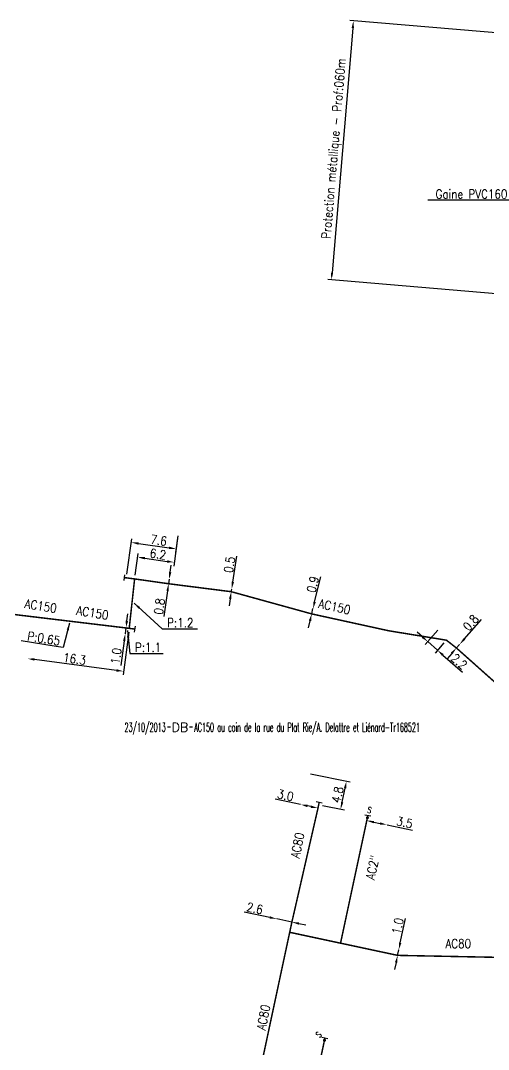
# Model space of a CAD drawing. Header units: millimetres. Extents: x 113011 to 114001, y 124000 to 125001.
# Drawn here: x 113492.8 to 113571.5, y 124184.7 to 124357.7 of the extents above; entities that cross this region are included whole.
import ezdxf
from ezdxf.enums import TextEntityAlignment as Align

# ---------------------------------------------------------------- set-up
doc = ezdxf.new("R2010")
doc.units = ezdxf.units.MM
doc.header["$PDMODE"] = 34
doc.linetypes.add('L_25_AP', pattern=[2000, 1000, 1000])
doc.layers.get('0').update_dxf_attribs({"linetype": 'CONTINUOUS'})
doc.layers.get('Defpoints').update_dxf_attribs({"linetype": 'CONTINUOUS'})
for name, color, linetype in [('L_150', 1, 'CONTINUOUS'), ('L_300', 7, 'CONTINUOUS'), ('L_340', 7, 'CONTINUOUS'), ('L_400', 7, 'CONTINUOUS'), ('L_420', 7, 'CONTINUOUS'), ('L_910', 7, 'CONTINUOUS')]:
    doc.layers.add(name, color=color, linetype=linetype)
doc.styles.add('G_ROMANS', font='ROMANS.SHX', dxfattribs={"width": 0.75})
doc.styles.get("Standard").update_dxf_attribs({"font": 'romans.shx', "width": 0.85})
doc.dimstyles.get("Standard").update_dxf_attribs({"dimtxt": 1.5, "dimasz": 1.2, "dimexe": 0.625, "dimexo": 0.625, "dimgap": 0.25, "dimtad": 1, "dimdec": 1, "dimzin": 0, "dimdsep": 46, "dimtxsty": 'Standard', "dimcen": -0.5, "dimadec": 0, "dimazin": 0, "dimtfac": 1, "dimtdec": 1, "dimtmove": 0, "dimatfit": 3, "dimfxl": 0, "dimtolj": 1, "dimtzin": 0, "dimarcsym": 0})

# ---------------------------------------------------------------- blocks, each defined once
blk = doc.blocks.new('L_340_07')
at = {"color": 0, "linetype": 'Continuous', "const_width": 0.25, "flags": 128}
blk.add_lwpolyline([(0, 0), (0.35, 0)], dxfattribs=at)
at = {"color": 0, "linetype": 'Continuous', "flags": 128}
blk.add_lwpolyline([(0.35, -0.5), (0.35, 0.5)], dxfattribs=at)
at = {"color": 0, "linetype": 'Continuous', "width": 0.75, "flags": 3}
for tag, p in [('DEF_LEG', (0.72, -3.47)), ('DEF_COUP', (0.72, -5.97)), ('DEF_TYPE', (0.72, -8.47))]:
    blk.add_attdef(tag, text='', height=1.2, dxfattribs=at).set_placement(p, align=Align.MIDDLE)
blk = doc.blocks.new('*D21')
at = {"layer": 'Defpoints', "color": 0, "linetype": 'Continuous', "transparency": 16777216}
for p in [(113535.91, 124206.65), (113535.91, 124206.65), (113538.46, 124206.12)]:
    blk.add_point(p, dxfattribs=at)
at = {"layer": 'L_150', "color": 0, "linetype": 'Continuous', "lineweight": -2, "transparency": 16777216}
for p, q in [((113534.74, 124206.89), (113530.46, 124207.78)), ((113538.46, 124206.12), (113535.91, 124206.65)), ((113539.63, 124205.87), (113540.81, 124205.63))]:
    blk.add_line(p, q, dxfattribs=at)
at = {"layer": 'L_150', "color": 0, "linetype": 'Continuous', "transparency": 16777216}
for points in [[(113534.78, 124207.09), (113534.7, 124206.69), (113535.91, 124206.65)], [(113539.68, 124206.07), (113539.59, 124205.68), (113538.46, 124206.12)]]:
    blk.add_solid(points, dxfattribs=at)
at = {"layer": 'L_150', "color": 0, "linetype": 'Continuous', "transparency": 16777216, "insert": (113532.22, 124208.44), "char_height": 1.5, "attachment_point": 5, "rotation": 348.2456}
blk.add_mtext('\\A1;2.6', dxfattribs=at)
blk = doc.blocks.new('*D22')
at = {"layer": 'Defpoints', "color": 0, "linetype": 'Continuous', "transparency": 16777216}
for p in [(113539.91, 124225.88), (113539.91, 124225.88), (113542.85, 124225.27)]:
    blk.add_point(p, dxfattribs=at)
at = {"layer": 'L_150', "color": 0, "linetype": 'Continuous', "lineweight": -2, "transparency": 16777216}
for p, q in [((113539.91, 124225.88), (113535.63, 124226.76)), ((113541.67, 124225.52), (113541.08, 124225.64))]:
    blk.add_line(p, q, dxfattribs=at)
at = {"layer": 'L_150', "color": 0, "linetype": 'Continuous', "transparency": 16777216}
for points in [[(113541.12, 124225.83), (113541.04, 124225.44), (113539.91, 124225.88)], [(113541.71, 124225.71), (113541.63, 124225.32), (113542.85, 124225.27)]]:
    blk.add_solid(points, dxfattribs=at)
at = {"layer": 'L_150', "color": 0, "linetype": 'Continuous', "transparency": 16777216, "insert": (113537.38, 124227.42), "char_height": 1.5, "attachment_point": 5, "rotation": 348.3427}
blk.add_mtext('\\A1;3.0', dxfattribs=at)
blk = doc.blocks.new('*D23')
at = {"layer": 'Defpoints', "color": 0, "linetype": 'Continuous', "transparency": 16777216}
for p in [(113541, 124231.16), (113547.64, 124229.79), (113542.97, 124225.86)]:
    blk.add_point(p, dxfattribs=at)
at = {"layer": 'L_340', "color": 0, "linetype": 'Continuous', "lineweight": -2, "transparency": 16777216}
for p, q in [((113541.61, 124231.04), (113548.25, 124229.67)), ((113546.91, 124226.27), (113547.4, 124228.62)), ((113543.58, 124225.73), (113547.28, 124224.97))]:
    blk.add_line(p, q, dxfattribs=at)
at = {"layer": 'L_340', "color": 0, "linetype": 'Continuous', "transparency": 16777216}
for points in [[(113547.2, 124228.66), (113547.59, 124228.58), (113547.64, 124229.79)], [(113546.71, 124226.31), (113547.11, 124226.23), (113546.67, 124225.09)]]:
    blk.add_solid(points, dxfattribs=at)
at = {"layer": 'L_340', "color": 0, "linetype": 'Continuous', "transparency": 16777216, "insert": (113546.15, 124227.52), "char_height": 1.5, "attachment_point": 5, "rotation": 78.3427}
blk.add_mtext('\\A1;4.8', dxfattribs=at)
blk = doc.blocks.new('*D24')
at = {"layer": 'Defpoints', "color": 0, "linetype": 'Continuous', "transparency": 16777216}
for p in [(113551.05, 124223.16), (113554.48, 124222.46), (113554.48, 124222.46)]:
    blk.add_point(p, dxfattribs=at)
at = {"layer": 'L_150', "color": 0, "linetype": 'Continuous', "lineweight": -2, "transparency": 16777216}
for p, q in [((113552.23, 124222.92), (113553.3, 124222.7)), ((113554.48, 124222.46), (113558.76, 124221.57))]:
    blk.add_line(p, q, dxfattribs=at)
at = {"layer": 'L_150', "color": 0, "linetype": 'Continuous', "transparency": 16777216}
for points in [[(113552.27, 124223.12), (113552.19, 124222.73), (113551.05, 124223.16)], [(113553.34, 124222.89), (113553.26, 124222.5), (113554.48, 124222.46)]]:
    blk.add_solid(points, dxfattribs=at)
at = {"layer": 'L_150', "color": 0, "linetype": 'Continuous', "transparency": 16777216, "insert": (113557.41, 124222.87), "char_height": 1.5, "attachment_point": 5, "rotation": 348.3311}
blk.add_mtext('\\A1;3.5', dxfattribs=at)
blk = doc.blocks.new('*D25')
at = {"layer": 'Defpoints', "color": 0, "linetype": 'Continuous', "transparency": 16777216}
for p in [(113556.43, 124201.45), (113556.43, 124201.45), (113556.24, 124200.52)]:
    blk.add_point(p, dxfattribs=at)
at = {"layer": 'L_150', "color": 0, "linetype": 'Continuous', "lineweight": -2, "transparency": 16777216}
for p, q in [((113556.68, 124202.62), (113557.54, 124206.72)), ((113556.24, 124200.52), (113556.43, 124201.45)), ((113555.99, 124199.34), (113555.74, 124198.17))]:
    blk.add_line(p, q, dxfattribs=at)
at = {"layer": 'L_150', "color": 0, "linetype": 'Continuous', "transparency": 16777216}
for points in [[(113556.48, 124202.66), (113556.87, 124202.58), (113556.43, 124201.45)], [(113555.8, 124199.38), (113556.19, 124199.3), (113556.24, 124200.52)]]:
    blk.add_solid(points, dxfattribs=at)
at = {"layer": 'L_150', "color": 0, "linetype": 'Continuous', "transparency": 16777216, "insert": (113556.25, 124205.46), "char_height": 1.5, "attachment_point": 5, "rotation": 78.1704}
blk.add_mtext('\\A1;1.0', dxfattribs=at)
blk = doc.blocks.new('L_300_11')
at = {"color": 0, "linetype": 'Continuous', "const_width": 0.248, "flags": 128}
blk.add_lwpolyline([(-0.13, 0, 1), (0.13, 0, 1)], format="xyb", close=True, dxfattribs=at)
at = {"color": 0, "linetype": 'Continuous', "style": 'G_ROMANS', "width": 0.75}
blk.add_text('S', height=1, dxfattribs=at).set_placement((0, 1.35), align=Align.MIDDLE)
at = {"color": 0, "linetype": 'Continuous', "width": 0.75, "flags": 3}
for tag, p in [('DEF_LEG', (0, -5)), ('DEF_COUP', (0, -7.5)), ('DEF_TYPE', (0, -10))]:
    blk.add_attdef(tag, text='', height=1.2, dxfattribs=at).set_placement(p, align=Align.MIDDLE)
blk = doc.blocks.new('*D131')
at = {"layer": 'Defpoints', "color": 0, "linetype": 'Continuous', "transparency": 16777216}
for p in [(113542.01, 124258.8), (113542.01, 124258.8), (113541.79, 124257.92)]:
    blk.add_point(p, dxfattribs=at)
at = {"layer": 'L_150', "color": 0, "linetype": 'Continuous', "lineweight": -2, "transparency": 16777216}
for p, q in [((113542.29, 124259.96), (113543.33, 124264.15)), ((113541.79, 124257.92), (113542.01, 124258.8)), ((113541.5, 124256.76), (113541.21, 124255.59))]:
    blk.add_line(p, q, dxfattribs=at)
at = {"layer": 'L_150', "color": 0, "linetype": 'Continuous', "transparency": 16777216}
for points in [[(113542.1, 124260.01), (113542.49, 124259.91), (113542.01, 124258.8)], [(113541.31, 124256.81), (113541.7, 124256.71), (113541.79, 124257.92)]]:
    blk.add_solid(points, dxfattribs=at)
at = {"layer": 'L_150', "color": 0, "linetype": 'Continuous', "transparency": 16777216, "insert": (113541.98, 124262.88), "char_height": 1.5, "attachment_point": 5, "rotation": 76.119}
blk.add_mtext('\\A1;0.9', dxfattribs=at)
blk = doc.blocks.new('*D132')
at = {"layer": 'Defpoints', "color": 0, "linetype": 'Continuous', "transparency": 16777216}
for p in [(113563.42, 124255.65), (113561.31, 124253.26), (113564.45, 124253.5)]:
    blk.add_point(p, dxfattribs=at)
at = {"layer": 'L_150', "color": 0, "linetype": 'Continuous', "lineweight": -2, "transparency": 16777216}
for p, q in [((113560.41, 124254.05), (113559.51, 124254.84)), ((113563, 124255.18), (113560.89, 124252.79)), ((113561.31, 124253.26), (113562.95, 124251.81)), ((113564.04, 124253.03), (113562.54, 124251.34)), ((113563.85, 124251.01), (113567.13, 124248.12))]:
    blk.add_line(p, q, dxfattribs=at)
at = {"layer": 'L_150', "color": 0, "linetype": 'Continuous', "transparency": 16777216}
for points in [[(113560.54, 124254.2), (113560.27, 124253.9), (113561.31, 124253.26)], [(113563.99, 124251.16), (113563.72, 124250.86), (113562.95, 124251.81)]]:
    blk.add_solid(points, dxfattribs=at)
at = {"layer": 'L_150', "color": 0, "linetype": 'Continuous', "transparency": 16777216, "insert": (113566.6, 124249.92), "char_height": 1.5, "attachment_point": 5, "rotation": 318.6112}
blk.add_mtext('\\A1;2.2', dxfattribs=at)
blk = doc.blocks.new('*D133')
at = {"layer": 'Defpoints', "color": 0, "linetype": 'Continuous', "transparency": 16777216}
for p in [(113566.66, 124252.79), (113566.66, 124252.79), (113566.13, 124252.19)]:
    blk.add_point(p, dxfattribs=at)
at = {"layer": 'L_150', "color": 0, "linetype": 'Continuous', "lineweight": -2, "transparency": 16777216}
for p, q in [((113567.46, 124253.69), (113570.35, 124256.97)), ((113566.13, 124252.19), (113566.66, 124252.79)), ((113565.34, 124251.29), (113564.55, 124250.39))]:
    blk.add_line(p, q, dxfattribs=at)
at = {"layer": 'L_150', "color": 0, "linetype": 'Continuous', "transparency": 16777216}
for points in [[(113567.31, 124253.82), (113567.61, 124253.56), (113566.66, 124252.79)], [(113565.19, 124251.42), (113565.49, 124251.16), (113566.13, 124252.19)]]:
    blk.add_solid(points, dxfattribs=at)
at = {"layer": 'L_150', "color": 0, "linetype": 'Continuous', "transparency": 16777216, "insert": (113568.55, 124256.44), "char_height": 1.5, "attachment_point": 5, "rotation": 48.6312}
blk.add_mtext('\\A1;0.8', dxfattribs=at)
blk = doc.blocks.new('*D136')
at = {"layer": 'Defpoints', "color": 0, "linetype": 'Continuous', "transparency": 16777216}
for p in [(113511.1, 124255.49), (113493.98, 124250.4), (113493.98, 124250.4)]:
    blk.add_point(p, dxfattribs=at)
at = {"layer": 'L_150', "color": 0, "linetype": 'Continuous', "lineweight": -2, "transparency": 16777216}
for p, q in [((113511.01, 124254.87), (113510.06, 124247.65)), ((113508.95, 124248.42), (113495.17, 124250.24))]:
    blk.add_line(p, q, dxfattribs=at)
at = {"layer": 'L_150', "color": 0, "linetype": 'Continuous', "transparency": 16777216}
for points in [[(113495.2, 124250.44), (113495.15, 124250.05), (113493.98, 124250.4)], [(113508.98, 124248.62), (113508.93, 124248.22), (113510.14, 124248.27)]]:
    blk.add_solid(points, dxfattribs=at)
at = {"layer": 'L_150', "color": 0, "linetype": 'Continuous', "transparency": 16777216, "insert": (113501.91, 124250.36), "char_height": 1.5, "attachment_point": 5, "rotation": 352.4728}
blk.add_mtext('\\A1;16.3', dxfattribs=at)
blk = doc.blocks.new('*D137')
at = {"layer": 'Defpoints', "color": 0, "linetype": 'Continuous', "transparency": 16777216}
for p in [(113510.42, 124254.57), (113510.42, 124254.57), (113510.55, 124255.56)]:
    blk.add_point(p, dxfattribs=at)
at = {"layer": 'L_150', "color": 0, "linetype": 'Continuous', "lineweight": -2, "transparency": 16777216}
for p, q in [((113510.71, 124256.75), (113510.88, 124257.93)), ((113510.55, 124255.56), (113510.42, 124254.57)), ((113510.25, 124253.38), (113509.69, 124249.23))]:
    blk.add_line(p, q, dxfattribs=at)
at = {"layer": 'L_150', "color": 0, "linetype": 'Continuous', "transparency": 16777216}
for points in [[(113510.52, 124256.77), (113510.91, 124256.72), (113510.55, 124255.56)], [(113510.06, 124253.4), (113510.45, 124253.35), (113510.42, 124254.57)]]:
    blk.add_solid(points, dxfattribs=at)
at = {"layer": 'L_150', "color": 0, "linetype": 'Continuous', "transparency": 16777216, "insert": (113508.9, 124250.84), "char_height": 1.5, "attachment_point": 5, "rotation": 82.2197}
blk.add_mtext('\\A1;1.0', dxfattribs=at)
blk = doc.blocks.new('*D138')
at = {"layer": 'Defpoints', "color": 0, "linetype": 'Continuous', "transparency": 16777216}
for p in [(113519.38, 124271.67), (113518.67, 124266.58), (113512.01, 124263.8)]:
    blk.add_point(p, dxfattribs=at)
at = {"layer": 'L_150', "color": 0, "linetype": 'Continuous', "lineweight": -2, "transparency": 16777216}
for p, q in [((113519.3, 124271.05), (113518.58, 124265.96)), ((113512.1, 124264.42), (113512.61, 124268.07)), ((113513.71, 124267.28), (113517.48, 124266.75))]:
    blk.add_line(p, q, dxfattribs=at)
at = {"layer": 'L_150', "color": 0, "linetype": 'Continuous', "transparency": 16777216}
for points in [[(113513.74, 124267.48), (113513.69, 124267.08), (113512.53, 124267.45)], [(113517.51, 124266.95), (113517.45, 124266.55), (113518.67, 124266.58)]]:
    blk.add_solid(points, dxfattribs=at)
at = {"layer": 'L_150', "color": 0, "linetype": 'Continuous', "transparency": 16777216, "insert": (113515.94, 124267.98), "char_height": 1.5, "attachment_point": 5, "rotation": 351.9689}
blk.add_mtext('\\A1;6.2', dxfattribs=at)
blk = doc.blocks.new('*D139')
at = {"layer": 'Defpoints', "color": 0, "linetype": 'Continuous', "transparency": 16777216}
for p in [(113517.83, 124263.73), (113517.83, 124263.73), (113517.72, 124262.99)]:
    blk.add_point(p, dxfattribs=at)
at = {"layer": 'L_150', "color": 0, "linetype": 'Continuous', "lineweight": -2, "transparency": 16777216}
for p, q in [((113517.99, 124264.92), (113518.16, 124266.11)), ((113517.83, 124263.73), (113517.72, 124262.99)), ((113517.56, 124261.8), (113516.95, 124257.47))]:
    blk.add_line(p, q, dxfattribs=at)
at = {"layer": 'L_150', "color": 0, "linetype": 'Continuous', "transparency": 16777216}
for points in [[(113517.79, 124264.95), (113518.19, 124264.89), (113517.83, 124263.73)], [(113517.36, 124261.83), (113517.75, 124261.77), (113517.72, 124262.99)]]:
    blk.add_solid(points, dxfattribs=at)
at = {"layer": 'L_150', "color": 0, "linetype": 'Continuous', "transparency": 16777216, "insert": (113516.18, 124259.18), "char_height": 1.5, "attachment_point": 5, "rotation": 82.06}
blk.add_mtext('\\A1;0.8', dxfattribs=at)
blk = doc.blocks.new('*D140')
at = {"layer": 'Defpoints', "color": 0, "linetype": 'Continuous', "transparency": 16777216}
for p in [(113528.27, 124261.65), (113528.34, 124262.1), (113528.34, 124262.1)]:
    blk.add_point(p, dxfattribs=at)
at = {"layer": 'L_150', "color": 0, "linetype": 'Continuous', "lineweight": -2, "transparency": 16777216}
for p, q in [((113528.53, 124263.28), (113529.2, 124267.6)), ((113528.27, 124261.65), (113528.34, 124262.1)), ((113528.09, 124260.47), (113527.9, 124259.28))]:
    blk.add_line(p, q, dxfattribs=at)
at = {"layer": 'L_150', "color": 0, "linetype": 'Continuous', "transparency": 16777216}
for points in [[(113528.33, 124263.32), (113528.72, 124263.25), (113528.34, 124262.1)], [(113527.89, 124260.5), (113528.29, 124260.44), (113528.27, 124261.65)]]:
    blk.add_solid(points, dxfattribs=at)
at = {"layer": 'L_150', "color": 0, "linetype": 'Continuous', "transparency": 16777216, "insert": (113527.97, 124266.19), "char_height": 1.5, "attachment_point": 5, "rotation": 81.1756}
blk.add_mtext('\\A1;0.5', dxfattribs=at)
blk = doc.blocks.new('*D143')
at = {"layer": 'Defpoints', "color": 0, "linetype": 'Continuous', "transparency": 16777216}
for p in [(113519.38, 124271.67), (113518.99, 124268.86), (113510.62, 124263.98)]:
    blk.add_point(p, dxfattribs=at)
at = {"layer": 'L_340', "color": 0, "linetype": 'Continuous', "lineweight": -2, "transparency": 16777216}
for p, q in [((113510.71, 124264.6), (113511.55, 124270.55)), ((113519.3, 124271.05), (113518.9, 124268.25)), ((113512.65, 124269.76), (113517.8, 124269.03))]:
    blk.add_line(p, q, dxfattribs=at)
at = {"layer": 'L_340', "color": 0, "linetype": 'Continuous', "transparency": 16777216}
for points in [[(113512.68, 124269.96), (113512.62, 124269.56), (113511.46, 124269.93)], [(113517.83, 124269.23), (113517.77, 124268.83), (113518.99, 124268.86)]]:
    blk.add_solid(points, dxfattribs=at)
at = {"layer": 'L_340', "color": 0, "linetype": 'Continuous', "transparency": 16777216, "insert": (113516.06, 124270.29), "char_height": 1.5, "attachment_point": 5, "rotation": 351.9689}
blk.add_mtext('\\A1;7.6', dxfattribs=at)
blk = doc.blocks.new('GIS_MODF')
at = {"color": 0, "linetype": 'Continuous', "flags": 128}
for points in [[(-2.18, -0.01), (-1.68, -0.01)], [(1.52, -0.01), (2.02, -0.01)]]:
    blk.add_lwpolyline(points, dxfattribs=at)
at = {"color": 0, "linetype": 'Continuous', "width": 0.5}
blk.add_attdef('DATE', text='', height=1.5, dxfattribs=at).set_placement((-2.5, -0.8), align=Align.RIGHT)
at = {"color": 0, "linetype": 'Continuous', "width": 1.771291}
blk.add_attdef('USER', text='', height=1.5, dxfattribs=at).set_placement((-1.51, -0.8), (1.28, -0.8), align=Align.FIT)
at = {"color": 0, "linetype": 'Continuous', "width": 0.5}
blk.add_attdef('DESC', (2.29, -0.8), '', height=1.5, dxfattribs=at)
blk = doc.blocks.new('*D318')
at = {"layer": 'Defpoints', "color": 0, "linetype": 'Continuous', "transparency": 16777216}
for p in [(113582.84, 124354.71), (113545.11, 124314.05), (113580.82, 124311.02)]:
    blk.add_point(p, dxfattribs=at)
at = {"layer": 'L_420', "color": 0, "linetype": 'Continuous', "lineweight": -2, "transparency": 16777216}
for p, q in [((113582.21, 124354.77), (113548.18, 124357.65)), ((113548.7, 124356.4), (113545.21, 124315.25)), ((113580.19, 124311.08), (113544.48, 124314.11))]:
    blk.add_line(p, q, dxfattribs=at)
at = {"layer": 'L_420', "color": 0, "linetype": 'Continuous', "transparency": 16777216}
for points in [[(113548.5, 124356.42), (113548.9, 124356.39), (113548.8, 124357.6)], [(113545.01, 124315.27), (113545.41, 124315.23), (113545.11, 124314.05)]]:
    blk.add_solid(points, dxfattribs=at)
at = {"layer": 'L_420', "color": 0, "linetype": 'Continuous', "transparency": 16777216, "insert": (113545.72, 124336.11), "char_height": 1.5, "attachment_point": 5, "rotation": 85.153}
blk.add_mtext('\\A1;Protection métallique - Prof:060m', dxfattribs=at)

msp = doc.modelspace()

# ---------------------------------------------------------------- linework, layer by layer
at = {"layer": 'L_150', "linetype": 'L_25_AP', "flags": 128}
for points in [[(113416.21, 124274.09, 0.25, 0.25, 0), (113418.96, 124273.79, 0.25, 0.25, 0), (113422.63, 124273.23, 0.25, 0.25, 0), (113427.74, 124272.04, 0.25, 0.25, 0), (113435.46, 124270.33, 0.25, 0.25, 0), (113435.46, 124270.33, 0.25, 0.25, 0), (113461.26, 124263.67, 0.25, 0.25, 0), (113471.98, 124261.26, 0.25, 0.25, 0), (113471.98, 124261.26, 0.25, 0.25, 0), (113484.06, 124259.01, 0.25, 0.25, 0), (113492.31, 124257.75, 0.25, 0.25, 0), (113492.31, 124257.75, 0.25, 0.25, 0), (113492.31, 124257.75, 0.25, 0.25, 0), (113492.31, 124257.75, 0.25, 0.25, 0), (113510.55, 124255.56, 0.25, 0.25, 0), (113511.1, 124255.49, 0.25, 0.25, 0), (113511.73, 124255.41, 0, 0, 0)], [(113596.99, 124223.71, 0.25, 0.25, 0), (113596.04, 124224.56, 0.25, 0.25, 0), (113595.53, 124225.97, 0.25, 0.25, 0), (113590.01, 124230.94, 0.25, 0.25, 0), (113587.61, 124233.07, 0.25, 0.25, 0), (113566.13, 124252.19, 0.25, 0.25, 0), (113564.45, 124253.5, 0.25, 0.25, 0), (113554.76, 124255.08, 0.25, 0.25, 0), (113541.79, 124257.92, 0.25, 0.25, 0), (113528.27, 124261.65, 0.25, 0.25, 0), (113517.72, 124262.99, 0.25, 0.25, 0), (113512.01, 124263.8, 0.25, 0.25, 0), (113510.62, 124263.98, 0, 0, 0)]]:
    msp.add_lwpolyline(points, format="xyseb", dxfattribs=at)
at = {"layer": 'L_150', "linetype": 'L_25_AP', "const_width": 0.25, "flags": 128}
for points in [[(113512.01, 124263.8), (113511.1, 124255.49)], [(113515.4, 124098.37), (113516.41, 124103.1), (113532.63, 124178.88), (113538.09, 124204.4), (113538.46, 124206.12), (113542.85, 124225.27), (113542.97, 124225.86)], [(113551.16, 124223.65), (113551.05, 124223.16), (113546.64, 124202.57), (113546.64, 124202.57)], [(113594.8, 124199.84), (113591.54, 124199.82), (113556.24, 124200.52), (113546.64, 124202.57), (113538.09, 124204.4)], [(113543.94, 124186.25), (113541.96, 124176.94), (113541.96, 124176.94), (113540.87, 124171.8), (113523.23, 124088.86), (113521.09, 124078.79), (113520.69, 124076.93), (113520.69, 124076.93)]]:
    msp.add_lwpolyline(points, dxfattribs=at)

# ---------------------------------------------------------------- block references
at = {"layer": 'L_300'}
for p, rotation in [((113551.16, 124223.65), 344.5253888309632), ((113543.94, 124186.25), 45.85284519195084)]:
    msp.add_blockref('L_300_11', p, dxfattribs=dict(at, rotation=rotation))
at = {"layer": 'L_340'}
for p, rotation in [((113510.62, 124263.98), 174.4254091243431), ((113511.73, 124255.41), 352.8171651386357), ((113542.97, 124225.86), 78.34271093284104), ((113551.16, 124223.65), 78.34271093284104), ((113543.94, 124186.25), 77.99478804782596)]:
    msp.add_blockref('L_340_07', p, dxfattribs=dict(at, rotation=rotation))
at = {"layer": 'L_910', "linetype": 'Continuous'}
ref = msp.add_blockref('GIS_MODF', (113519.74, 124238.92), dxfattribs=at)
ref.add_attrib('DATE', '23/10/2013', dxfattribs={"layer": '0', "color": 0, "linetype": 'Continuous', "height": 1.5, "width": 0.5}).set_placement((113517.24, 124238.12), align=Align.RIGHT)
ref.add_attrib('USER', 'DB', dxfattribs={"layer": '0', "color": 0, "linetype": 'Continuous', "height": 1.5, "width": 0.99919}).set_placement((113518.24, 124238.12), (113521.02, 124238.12), align=Align.FIT)
ref.add_attrib('DESC', 'AC150 au coin de la rue du Plat Rie/A. Delattre et Liénard-Tr168521', (113522.03, 124238.12), dxfattribs={"layer": '0', "color": 0, "linetype": 'Continuous', "height": 1.5, "width": 0.45})

# ---------------------------------------------------------------- texts
at = {"layer": 'L_150', "linetype": 'Continuous', "width": 0.85}
for s, rotation, p in [('AC150', 350.9031, (113493.43, 124258.94)), ('AC150', 347.6447, (113542.83, 124258.97)), ('AC150', 350.9031, (113502.15, 124257.79)), ('AC80', 78.7579, (113539.71, 124216.74)), ('AC2"', 77.9214, (113552.32, 124213.13)), ('AC80', 78.7579, (113533.99, 124187.82))]:
    msp.add_text(s, height=1.5, rotation=rotation, dxfattribs=at).set_placement(p)
msp.add_text('AC80', height=1.5, dxfattribs=at).set_placement((113564.28, 124201.75))
at = {"layer": 'L_150', "linetype": 'Continuous', "char_height": 1.5, "attachment_point": 7}
for s, insert in [('\\A1;P:1.2', (113517.48, 124255.68)), ('\\A1;P:1.1', (113512.06, 124251.54))]:
    msp.add_mtext(s, dxfattribs=dict(at, insert=insert))
at = {"layer": 'L_150', "linetype": 'Continuous', "insert": (113499.35, 124252.61), "char_height": 1.5, "attachment_point": 9, "rotation": 350.9031}
msp.add_mtext('\\A1;P:0.65', dxfattribs=at)
at = {"layer": 'L_400', "linetype": 'Continuous', "insert": (113574.71, 124327.74), "char_height": 1.5, "attachment_point": 9}
msp.add_mtext('\\A1;Gaine PVC160', dxfattribs=at)

# ---------------------------------------------------------------- dimensions: what is measured, and where the dimension line sits
at = {"layer": 'L_150', "linetype": 'Continuous'}
for base, p1, p2, angle, picture, middle in [((113518.67, 124266.58), (113512.01, 124263.8), (113519.38, 124271.67), 171.9689, '*D138', (113515.8, 124266.99)), ((113517.8252, 124263.7338), (113517.7216, 124262.991), (113517.8252, 124263.7338), 262.06, '*D139', (113517.171, 124259.0435)), ((113542.01, 124258.8), (113541.79, 124257.92), (113542.01, 124258.8), 256.119, '*D131', (113542.95, 124262.64)), ((113510.42, 124254.57), (113510.55, 124255.56), (113510.42, 124254.57), 82.2197, '*D137', (113509.89, 124250.71)), ((113493.98, 124250.4), (113511.1, 124255.49), (113493.98, 124250.4), 352.4728, '*D136', (113501.78, 124249.37)), ((113561.31, 124253.26), (113564.45, 124253.5), (113563.42, 124255.65), 318.6112, '*D132', (113565.94, 124249.17)), ((113539.91, 124225.88), (113542.85, 124225.27), (113539.91, 124225.88), 348.3427, '*D22', (113537.18, 124226.44))]:
    dim = msp.add_linear_dim(base=base, p1=p1, p2=p2, angle=angle, dimstyle='Standard', dxfattribs=at)
    dim.commit()
    dim.dimension.update_dxf_attribs({"geometry": picture, "text_midpoint": middle, "dimtype": 160})
for base, p1, p2, angle, picture, middle in [((113528.34, 124262.1), (113528.27, 124261.65), (113528.34, 124262.1), 261.1756, '*D140', (113528.95, 124266.04)), ((113566.66, 124252.79), (113566.13, 124252.19), (113566.66, 124252.79), 228.6312, '*D133', (113569.3, 124255.78)), ((113554.48, 124222.46), (113551.05, 124223.16), (113554.48, 124222.46), 168.3311, '*D24', (113557.21, 124221.89)), ((113535.91, 124206.65), (113538.46, 124206.12), (113535.91, 124206.65), 348.2456, '*D21', (113532.01, 124207.46)), ((113556.4316, 124201.4463), (113556.2369, 124200.5165), (113556.4316, 124201.4463), 258.1704, '*D25', (113557.23, 124205.2582))]:
    dim = msp.add_linear_dim(base=base, p1=p1, p2=p2, angle=angle, dimstyle='Standard', override={"dimscale": 1, "dimlfac": 1, "dimlunit": 2}, dxfattribs=at)
    dim.commit()
    dim.dimension.update_dxf_attribs({"geometry": picture, "text_midpoint": middle, "dimtype": 160})
at = {"layer": 'L_340', "linetype": 'Continuous'}
dim = msp.add_linear_dim(base=(113518.99, 124268.86), p1=(113510.62, 124263.98), p2=(113519.38, 124271.67), angle=171.9689, dimstyle='Standard', override={"dimatfit": 0}, dxfattribs=at)
dim.commit()
dim.dimension.update_dxf_attribs({"geometry": '*D143', "text_midpoint": (113515.92, 124269.3), "dimtype": 160})
dim = msp.add_linear_dim(base=(113547.64, 124229.79), p1=(113542.97, 124225.86), p2=(113541, 124231.16), angle=258.3427, dimstyle='Standard', dxfattribs=at)
dim.commit()
dim.dimension.update_dxf_attribs({"geometry": '*D23', "text_midpoint": (113547.13, 124227.32), "dimtype": 160})
at = {"layer": 'L_420', "linetype": 'Continuous'}
dim = msp.add_linear_dim(base=(113545.11, 124314.05), p1=(113582.84, 124354.71), p2=(113580.82, 124311.02), angle=85.153, text='Protection métallique - Prof:060m', dimstyle='Standard', dxfattribs=at)
dim.commit()
dim.dimension.update_dxf_attribs({"geometry": '*D318', "text_midpoint": (113546.97, 124336), "dimtype": 160})

# ---------------------------------------------------------------- leaders
at = {"layer": 'L_150', "linetype": 'Continuous', "annotation_type": 0, "has_hookline": 1, "hookline_direction": 0}
for points, text_width in [([(113511.91, 124259.74), (113516.65, 124255.43), (113517.85, 124255.43)], 4.49), ([(113510.81, 124255.12), (113511.23, 124251.29), (113512.43, 124251.29)], 4.13)]:
    msp.add_leader(points, dimstyle='Standard', dxfattribs=dict(at, text_width=text_width))
at = {"layer": 'L_150', "linetype": 'Continuous', "annotation_type": 0, "has_hookline": 1, "hookline_direction": 1, "text_width": 5.71, "horizontal_direction": (0.987422, -0.158105, 0)}
msp.add_leader([(113501.07, 124256.38), (113500.01, 124252.26), (113498.82, 124252.45)], dimstyle='Standard', dxfattribs=at)
at = {"layer": 'L_400', "linetype": 'Continuous', "annotation_type": 0, "has_hookline": 1, "hookline_direction": 1, "text_width": 13.36}
msp.add_leader([(113579.54, 124328.22), (113574.96, 124327.49)], dimstyle='Standard', dxfattribs=at)

doc.saveas('drawing.dxf')
